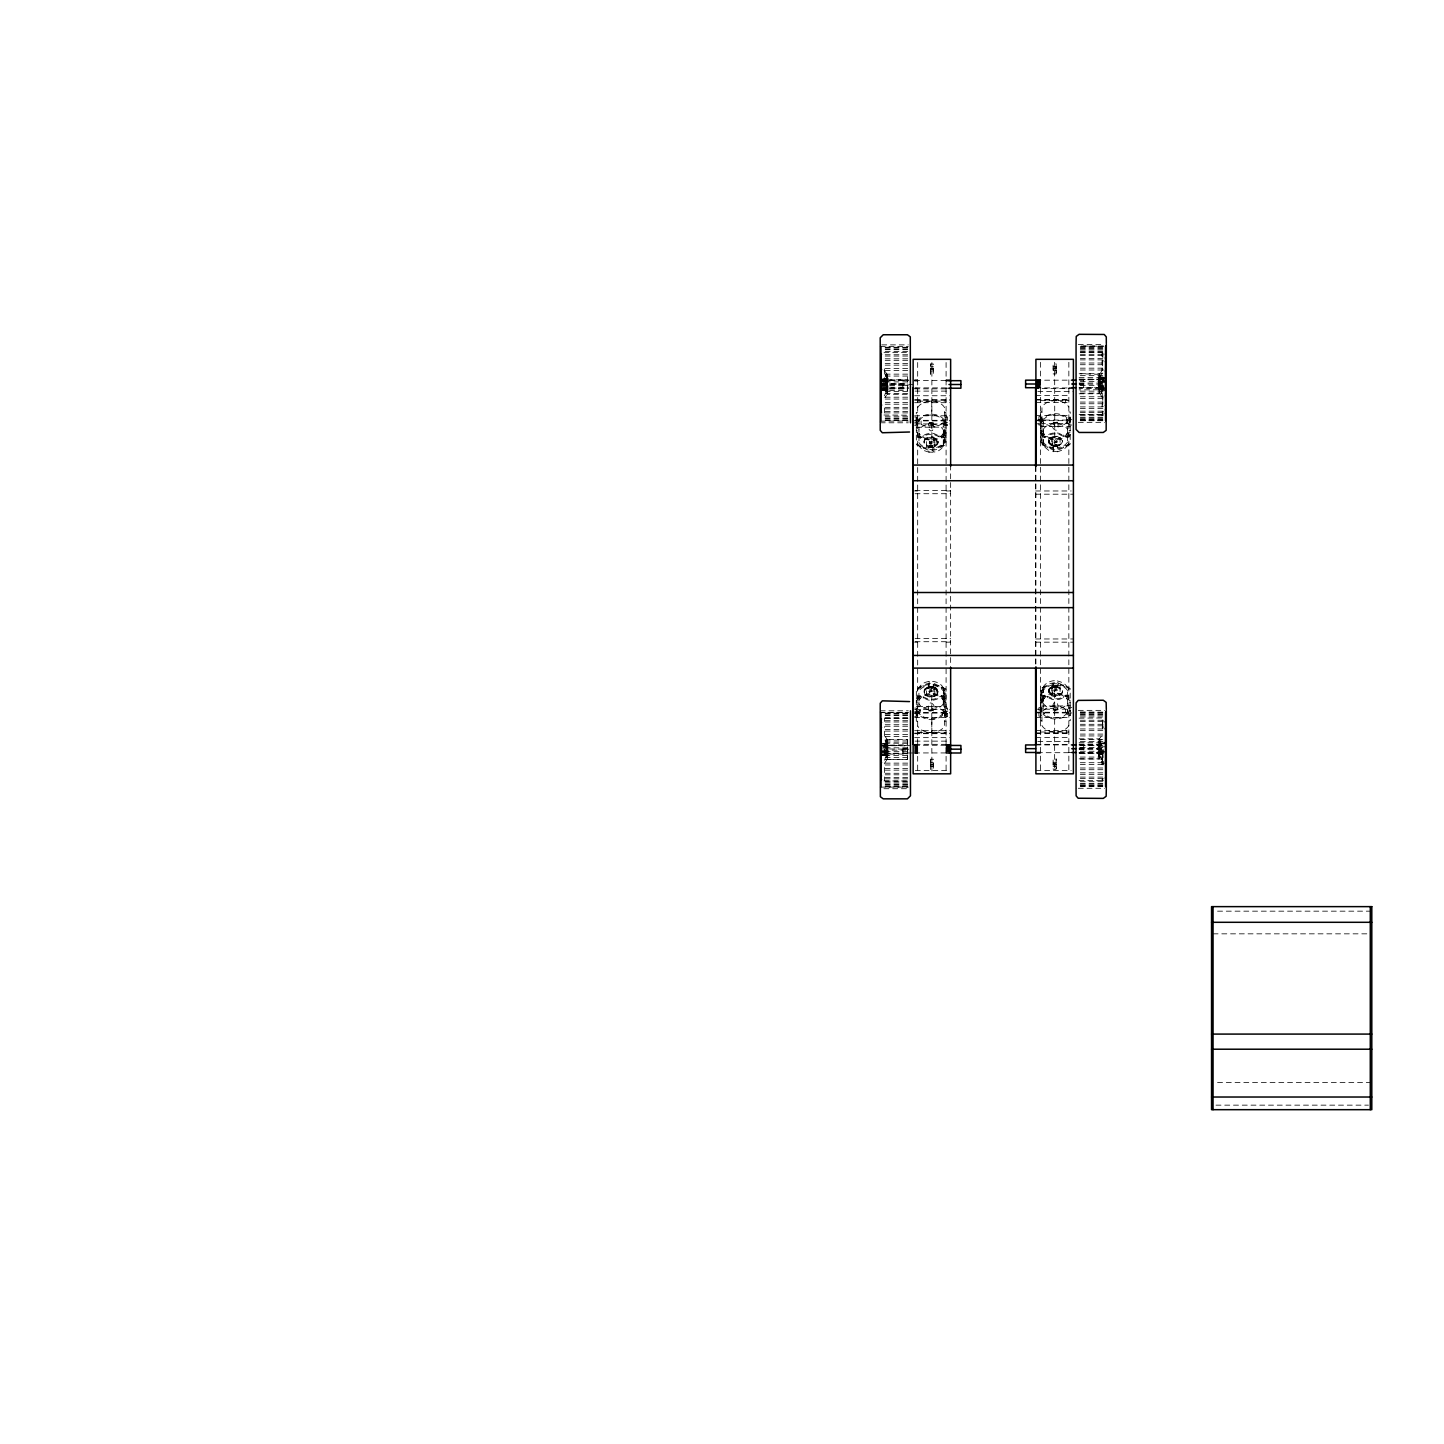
<?xml version="1.0" encoding="UTF-8"?>
<svg xmlns="http://www.w3.org/2000/svg" width="1444" height="1444" viewBox="0 0 1444 1444"><rect width="100%" height="100%" fill="white"/><g stroke="black" fill="none" stroke-linecap="round" stroke-linejoin="round"><path stroke-width="0.75" stroke-dasharray="5 3.75" d="M884.45 780.663L884.468 776.944M884.468 754.869L884.468 743.281M884.45 736.169L884.45 726.657M884.45 413.02L884.45 405.746M884.468 368.87L884.45 380.62L907.392 380.638M880.84 743.353L887.753 743.353L886.255 743.534L886.255 755.465L886.237 753.371M884.288 395.891C888.168 389.266 888.168 379.375 884.324 372.732M884.811 762.757L887.103 759.454L887.753 749.869M887.103 750.176L887.103 739.328L884.811 736.025M884.089 370.296L887.139 374.249L887.103 394.392L884.793 397.678M887.446 384.321L887.753 380.837M887.753 753.371L887.103 759.454L887.753 743.534M887.103 374.375L887.121 394.302L907.392 394.338L907.392 374.321M887.952 755.338L887.121 739.4L907.392 739.382L907.392 759.4L887.103 759.4L887.103 757.306M887.952 390.566L887.97 378.075M907.392 739.382L907.392 759.4M930.369 374.158L930.387 364.032L933.402 364.032L933.402 374.158L930.369 374.158L930.387 366.74L933.402 366.74M933.077 452.243L928.943 452.08L928.889 446.539A2.256 1.588 0 0 1 931.127 445.077A2.256 1.588 0 0 1 933.365 446.539C929.485 456.683 941.975 450.42 943.329 445.745L943.329 420.782L942.192 419.265M1043.2 687.416C1044.698 681.604 1061.123 676.225 1057.64 686.622A2.256 1.588 0 0 1 1055.402 688.084A2.256 1.588 0 0 1 1053.163 686.622L1053.217 681.063M1056.16 763.714L1056.16 759.002L1053.127 759.002L1053.127 769.129C1058.073 771.872 1057.73 761.187 1053.127 763.714M1098.577 389.7L1098.848 375.639L1102.494 369.736M1079.137 738.823L1099.426 738.823C1098.198 746.386 1095.942 756.999 1102.44 762.847M1102.494 397.786L1098.848 391.884L1098.577 377.516M1098.794 383.761L1100.292 383.761L1100.292 386.559L1098.794 386.559L1098.776 382.786L1098.776 380.963L1100.274 380.963M1079.137 393.779L1099.426 393.779L1099.426 390.277M1105.689 379.104L1099.426 379.104L1099.426 373.689M1105.689 389.79C1092.404 398.345 1103.162 356.361 1098.776 383.274M1099.426 393.707L1099.426 382.967M1100.292 385.656L1100.292 389.844L1100.274 387.75M1098.776 384.736L1100.274 384.718L1100.418 375.927L1102.837 371.577M1102.783 761.024C1098.09 754.4 1097.963 743.227 1102.837 736.639M1103.252 406.612L1102.079 406.504L1102.765 396.36M1102.963 378.256L1101.952 383.761L1102.963 389.97M1102.963 357.516A9.873 9.458 0 0 0 1102.079 356.199L1102.079 352.444L1103.234 352.264M1102.332 779.85L1102.061 779.868A9.873 9.873 0 0 0 1102.963 778.442M1103.017 764.327L1102.061 764.273L1102.693 752.234A9.928 3.267 0 0 0 1102.963 752.071M1102.963 728.534A9.928 8.159 0 0 0 1102.693 728.137L1102.079 720.141L1103.252 720.267M1102.53 727.812L1103.252 726.693M1102.693 405.981L1102.079 406.504M1102.693 727.596L1102.53 722.74L1102.44 727.812M886.255 755.537L884.288 760.97M907.392 743.281L887.952 743.155M907.392 753.172L880.84 753.371M907.392 755.501L880.84 755.501L887.103 755.501L887.121 752.468L887.103 743.606L880.84 743.606M887.103 757.017L887.103 743.281M928.889 710.971C925.315 693.138 942.914 710.484 928.889 710.971A2.256 1.588 0 0 1 931.127 709.509A2.256 1.588 0 0 1 933.365 710.971M930.387 366.776L930.387 364.032M933.402 766.638L930.387 766.638L930.369 759.219L933.402 759.219L933.402 769.273L930.369 769.273L930.387 764.833M1056.142 368.31L1056.16 363.87L1053.127 363.87L1053.127 373.924L1056.16 373.924L1056.142 366.505L1053.127 366.505M1056.142 769.129L1056.16 759.002M1057.64 422.19C1061.178 440.167 1043.669 422.298 1057.64 422.19A2.256 1.588 0 0 1 1055.402 423.652A2.256 1.588 0 0 1 1053.163 422.19M1079.137 377.642L1099.426 377.642L1099.426 388.003M1099.426 377.732L1105.689 377.642C1094.931 374.971 1102.494 378.996 1100.274 388.111L1098.794 388.111L1098.776 389.609L1100.292 389.609M1055.726 422.514L1055.402 423.272M887.103 394.212L887.103 378.129M1098.559 755.068C1102.53 755.32 1094.047 737.108 1105.689 742.812M887.103 743.479L887.103 739.418M1099.083 392.876L1099.426 387.75L1105.689 387.75M880.84 379.646L887.446 380.187L887.103 375.043M887.103 757.486L887.103 755.898M1099.426 738.895L1098.794 743.046L1100.292 742.974M1079.137 758.84L1099.426 758.84L1099.426 753.082M917.536 690.178L918.131 688.571L925.351 685.268A11.985 8.483 0 0 1 934.232 684.51L944.647 689.329L944.575 726.079A14.512 10.27 0 0 1 933.979 732.288L931.127 732.487A14.512 10.27 0 0 1 917.68 726.079M917.536 698.734L918.131 697.127L920.424 696.513L927.969 699.961A11.985 8.483 0 0 0 936.849 699.221L941.759 696.513L944.051 697.127L944.665 698.734M930.802 710.917L929.539 710.069L931.994 709.546L932.589 711.044M944.665 434.897L944.051 436.503L941.759 437.117L934.232 433.669A11.985 8.483 0 0 0 925.351 434.445L920.424 437.117L918.131 436.503L917.536 434.897M1041.864 698.246L1042.478 696.64L1044.77 696.044L1052.297 699.492A11.985 8.483 0 0 0 1061.178 698.734L1066.105 696.044L1068.398 696.64L1068.993 698.246M1068.993 442.965L1068.398 444.572L1061.178 447.893A11.985 8.483 0 0 1 1052.297 448.633L1041.882 443.813L1041.954 407.082A14.512 10.27 0 0 1 1052.55 400.872L1055.402 400.656A14.512 10.27 0 0 1 1068.849 407.082M1068.993 434.409L1068.398 436.016L1066.105 436.63L1058.56 433.182A11.985 8.483 0 0 0 1049.698 433.958L1044.77 436.63L1042.478 436.016L1041.864 434.409M887.103 385.115L887.103 383.526M1099.426 749.616L1099.426 748.046M880.84 745.411L907.392 744.725M887.103 377.805L887.103 376.685M887.103 391.956L887.103 390.837M887.103 742.884L887.103 739.869L887.446 740.718M1099.426 741.205L1099.426 742.324M1099.426 756.457L1099.426 755.356M887.103 380.079L907.392 379.664M887.103 745.14L880.84 744.725M1099.426 377.57L1098.794 379.772M1099.426 374.321L1079.137 373.743M887.103 390.512L886.237 390.169M1102.747 400.421L1102.837 397.623M1102.584 758.389L1102.079 763.659L1103.234 763.714M1102.747 404.302L1102.837 401.721M887.103 741.476L887.446 740.285M916.29 698.734L917.193 696.459L920.424 695.575L927.969 699.022A11.985 8.483 0 0 0 936.849 698.282L941.759 695.575L945.008 696.459L945.91 698.734M945.91 434.897L945.008 437.171L941.759 438.055L934.232 434.608A11.985 8.483 0 0 0 925.351 435.348L920.424 438.055L917.193 437.171L916.29 434.897M1040.619 698.246L1041.521 695.99L1044.77 695.087L1052.297 698.535A11.985 8.483 0 0 0 1061.178 697.795L1066.105 695.087L1069.336 695.99L1070.239 698.246M1070.239 434.409L1069.336 436.684L1066.105 437.586L1058.56 434.121A11.985 8.483 0 0 0 1049.68 434.879L1044.77 437.586L1041.521 436.684L1040.619 434.409M1099.426 391.667L1099.426 392.858M1102.747 726.115L1102.837 724.13M884.576 749.003L884.558 750.176L907.392 750.104M1102.747 723.137L1102.837 721.621M1099.426 758.353L1099.426 738.768L1102.512 734.816M943.293 446.07L943.726 432.947M918.926 700.557L920.063 698.661M1066.466 434.482L1067.603 432.604M1042.803 700.43L1044.337 698.174M918.926 442.532A13.213 9.35 0 0 0 928.059 448.019L933.365 446.539M1067.603 690.611A13.213 9.35 0 0 0 1058.47 685.142L1057.604 685.232A2.274 1.606 0 0 1 1053.217 685.286L1052.333 685.142A13.213 9.35 0 0 0 1043.2 690.611L1042.803 690.629M929.322 441.792L931.849 441.052L932.084 444.391L929.322 443.868L929.322 441.792L932.282 443.868M929.322 443.868L932.282 441.792M933.311 424.554L934.196 424.392A13.213 9.35 0 0 1 943.329 429.879M929.322 690.268C931.795 686.207 934.304 694.582 930.062 693.228C926.579 688.174 931.741 694.402 932.282 690.268M929.322 692.326C935.315 689.618 926.272 689.654 932.282 692.326M933.311 685.774L934.196 685.611A13.213 9.35 0 0 1 943.329 691.098L943.726 691.026M1042.803 441.738L1043.2 441.918A13.213 9.35 0 0 0 1052.333 447.532L1053.217 447.369M1054.246 440.817C1056.196 437.135 1059.409 443.741 1055.726 443.94C1052.08 442.676 1055.221 439.662 1057.207 442.893M1054.246 442.893C1059.643 438.976 1052.261 446.052 1057.207 440.817M1054.246 689.293C1057.008 685.088 1059.048 694.239 1054.68 692.091C1051.737 686.658 1056.809 693.788 1057.207 689.293M1054.246 691.351C1059.788 688.626 1051.701 688.734 1057.207 691.351M1043.2 703.282A13.213 9.35 0 0 0 1052.333 708.769L1053.217 708.607M1099.426 375.657L1098.794 380.151L1105.689 380.295M928.889 448.127L928.997 447.748A2.274 1.606 0 0 1 933.311 447.857L934.196 448.019A13.213 9.35 0 0 0 943.329 442.532L943.726 442.514M1057.64 685.016L1054.373 686.514M886.255 378.238L887.771 378.166L886.255 378.472M1103.234 389.934L1102.061 389.934L1102.999 378.292M1102.963 778.605A9.891 9.891 0 0 1 1102.079 779.995L1102.999 780.41M1102.53 780.229L1102.837 779.164M1102.963 752.793A9.909 3.285 0 0 1 1102.404 753.1L1102.999 760.031M1102.999 380.602L1101.952 384.158L1102.999 385.007M1102.999 761.367L1102.999 764.201M944.827 434.355L943.329 435.131M1041.702 690.25L1043.2 689.474M1041.702 698.806L1043.2 698.012M929.142 452.243L922.933 450.203L918.98 446.07L918.926 420.782L920.063 419.265M942.192 434.969L943.726 433.417M1057.369 451.755L1048.976 450.6L1043.362 445.907L1043.2 420.294L1044.337 418.778M942.192 714.365L943.329 712.849L943.329 687.885C938.961 679.149 923.294 679.185 918.926 687.885L918.926 712.849L920.063 714.365M1066.466 713.896L1067.603 712.361L1067.567 687.073L1063.596 682.958L1057.387 680.9M1103.234 415.312L1102.079 415.132L1102.693 410.836A9.928 9.512 0 0 0 1102.963 410.367M1102.079 415.132L1102.693 414.284A9.928 9.368 0 0 0 1102.963 413.832M924.99 688.95C928.293 685.431 935.369 685.575 937.842 689.997A6.624 4.693 0 0 1 937.21 693.643C933.889 697.181 926.813 697.019 924.359 692.597A6.624 4.693 0 0 1 924.99 688.95M924.99 689.889C928.293 686.369 935.369 686.514 937.842 690.936A6.624 4.693 0 0 1 937.21 694.6C933.889 698.12 926.813 697.957 924.359 693.553M932.716 423.254L930.261 424.085L929.665 422.587M932.156 446.846L931.994 445.438L929.539 445.943L931.326 446.846L928.889 446.539M929.539 446.268L932.589 446.16M1053.939 422.875L1056.99 422.767M1056.864 446.232L1056.268 444.951L1053.813 446.214M1053.813 445.799L1056.864 445.673M929.665 687.47L932.716 687.362M929.665 686.929L932.084 688.192L932.084 686.803M929.539 710.376L932.589 710.267M1056.99 686.55L1054.535 687.705L1056.99 686.875M1056.864 709.78L1053.813 709.582C1057.983 715.502 1060.383 700.52 1054.264 702.452C1051.124 705.629 1054.373 712.054 1055.6 710.43M1102.999 354.628L1102.061 356.199M917.68 407.551A14.512 10.27 0 0 1 931.127 401.143L933.979 401.342A14.512 10.27 0 0 1 944.575 407.551L944.647 444.301L936.849 448.38A11.985 8.483 0 0 1 927.969 449.12L918.131 445.059L917.536 443.452M944.665 412.442L945.91 412.442L945.856 444.662L936.849 449.319A11.985 8.483 0 0 1 927.969 450.059L916.344 444.662L916.29 412.442L917.536 412.442M1041.864 411.955L1040.619 411.955L1040.691 444.174L1052.297 449.571A11.985 8.483 0 0 0 1061.178 448.831L1070.184 444.174L1070.239 411.955L1068.993 411.955M917.536 721.188L916.29 721.188L916.344 688.968L925.351 684.312A11.985 8.483 0 0 1 934.232 683.608L945.856 688.968L945.91 721.188L944.665 721.188M1041.864 720.7L1040.619 720.7L1040.691 688.499L1049.698 683.842A11.985 8.483 0 0 1 1058.56 683.12L1070.184 688.499L1070.239 720.7L1068.993 720.7M1068.849 725.592A14.512 10.27 0 0 1 1055.402 732L1052.55 731.801A14.512 10.27 0 0 1 1041.954 725.592L1041.882 688.842L1049.698 684.781A11.985 8.483 0 0 1 1058.56 684.041L1068.398 688.102L1068.993 689.709M1102.963 353.744A9.909 9.35 0 0 0 1102.404 352.859L1102.999 354.069M926.452 439.788L931.109 438.597A6.462 4.567 0 0 1 937.246 442.785A6.462 4.567 0 0 1 932.174 447.622L926.452 446.503L926.452 438.416L931.109 437.225A6.462 4.567 0 0 1 937.246 441.413A6.462 4.567 0 0 1 932.174 446.268L926.452 445.131M1060.076 444.192L1055.42 445.384A6.462 4.567 0 0 1 1049.283 441.196A6.462 4.567 0 0 1 1054.355 436.359L1060.076 437.496L1060.076 445.564L1053.705 446.521L1048.687 443.164A6.624 4.693 0 0 1 1049.319 439.499C1052.64 435.98 1059.716 436.142 1062.17 440.546A6.624 4.693 0 0 1 1061.539 444.21L1055.528 446.665A6.462 4.567 0 0 1 1049.283 442.568A6.462 4.567 0 0 1 1054.355 437.731L1060.076 438.85M926.452 688.95L931.109 687.759A6.462 4.567 0 0 1 937.246 691.947A6.462 4.567 0 0 1 932.174 696.802L926.452 695.665L926.452 687.579L931.109 686.405A6.462 4.567 0 0 1 937.246 690.575A6.462 4.567 0 0 1 932.174 695.43L926.452 694.293M1060.076 693.373L1055.42 694.546A6.462 4.567 0 0 1 1049.283 690.376A6.462 4.567 0 0 1 1054.355 685.521L1060.076 686.658L1060.076 694.744L1055.42 695.918A6.462 4.567 0 0 1 1049.283 691.748A6.462 4.567 0 0 1 1054.355 686.893L1060.076 688.03M1102.133 753.226L1103.234 753.317M929.232 681.387L928.889 687.109A2.256 1.588 0 0 0 931.127 688.571A2.256 1.588 0 0 0 933.365 687.109L933.239 681.442M930.929 422.713C932.355 421.07 935.08 427.027 932.535 430.474C927.896 433.489 926.633 420.926 931.127 422.532L931.127 423.76M1102.151 779.85L1103.108 780.699M1055.726 686.333L1057.64 686.622M933.365 424.265A2.256 1.588 0 0 1 931.127 425.745A2.256 1.588 0 0 1 928.889 424.265L928.059 424.392A13.213 9.35 0 0 0 918.926 429.879M1066.466 418.778L1067.603 420.294L1067.441 445.907L1063.596 449.716L1057.405 451.773L1057.64 446.052L1053.813 446.106M1053.434 451.755L1053.163 446.052L1055.402 446.196A2.256 1.588 0 0 1 1057.64 447.658L1058.47 447.532A13.213 9.35 0 0 0 1067.603 442.063M931.127 688.192L931.127 686.965A2.256 1.588 0 0 1 928.889 685.503L928.059 685.611A13.213 9.35 0 0 0 918.926 691.098M928.889 687.109L931.452 686.803M1053.163 686.622L1055.402 686.315M1053.163 708.878A2.256 1.588 0 0 1 1055.402 707.416A2.256 1.588 0 0 1 1057.64 708.878L1058.47 708.769A13.213 9.35 0 0 0 1067.603 703.282M1102.079 727.397L1103.252 727.234M1103.252 360.44L1102.079 360.549L1102.079 369.881L1103.252 369.754M929.665 686.839L933.365 687.109M1102.765 352.192L1079.101 352.21M907.897 718.552L883.999 718.589M1102.999 356.325L1102.53 352.517M1102.079 720.412L1102.999 721.025M1056.43 446.16L1055.077 446.358M887.753 378.527L880.84 378.545M1098.776 389.555L1100.292 389.302L1098.776 389.248M887.753 743.606L886.255 743.859L887.753 743.913M1098.776 388.815L1105.689 388.815M1098.794 387.245L1105.689 387.227M880.84 745.916L887.753 745.916M1098.776 752.306L1099.407 748.84M887.753 382.263L880.84 382.263M1098.776 386.396L1105.689 386.396M887.753 746.747L880.84 746.747M887.753 747.342L880.84 747.342M886.255 378.833L887.753 378.833L880.84 378.779M886.255 379.339L887.753 379.339L880.84 379.267M886.255 379.971L887.753 379.971M1100.292 387.371L1098.776 387.371L1099.426 390.873M1099.426 387.75L1079.137 387.75M1100.274 388.743L1079.137 388.418M887.753 743.317L886.255 743.245L884.288 737.812M886.255 744.418L887.753 744.418L880.84 744.328M887.103 745.411L912.807 745.447M886.237 745.772L887.753 745.772M1098.776 753.19L1100.274 753.19M1100.274 753.804L1098.776 753.804L1105.689 753.894M1100.274 754.309L1098.776 754.309L1105.689 754.364M1100.274 754.689L1098.776 754.689L1105.689 754.616M1078.289 344.43L1102.584 344.43M881.724 344.881L908.294 344.881M880.208 346.488L908.348 346.65M1080.293 346.813L1103.451 346.813M885.19 347.264L908.348 347.264M1080.293 347.282L1103.451 347.282M885.19 347.715L908.348 347.715M1080.293 348.473L1103.451 348.473M885.19 348.925L908.348 348.925M1080.293 349.249L1103.451 349.249M885.19 349.683L908.348 349.683M1080.293 351L1103.451 351M885.19 351.452L908.348 351.452M1080.293 352.047L1103.451 352.047M883.999 352.661L908.348 352.48M1080.293 354.322L1103.451 354.322M885.19 354.755L908.348 354.755M1080.293 355.621L1103.451 355.621M885.19 356.054L908.348 356.054M1080.293 358.365L1103.451 358.365M885.19 358.798L908.348 358.798M1080.293 359.881L1103.451 359.881M885.19 360.314L908.348 360.314M1080.293 363.004L1103.451 363.004M885.19 363.455L908.348 363.455M1080.293 364.718L1103.451 364.718M885.19 365.151L908.348 365.151M1053.127 368.021L1056.142 368.021M930.369 368.166L933.402 368.166M1080.293 368.166L1103.451 368.166M885.19 368.599L908.348 368.599M1053.127 368.581L1056.16 368.581L1056.16 363.87M930.369 368.816L933.402 368.816M1053.127 369.213L1056.142 369.213L1056.16 373.924L1056.142 370.585M930.369 369.447L933.402 369.447M1080.293 370.007L1103.451 370.007M885.19 370.458L908.348 370.458M1053.127 370.657L1056.142 370.657M930.387 370.873L933.402 370.873M1080.293 373.689L1103.451 373.689M885.19 374.14L908.348 374.14M1080.293 375.639L1103.451 375.639M885.19 376.072L908.348 376.072M1105.689 377.985L1098.776 378.22M1105.689 378.31L1098.776 378.274M1105.689 378.707L1098.776 378.707M1079.137 379.104L1099.426 379.104M1035.908 379.537L1040.438 379.537M1080.293 379.465L1103.451 379.465M880.966 379.898L908.348 379.898M914.648 379.79L917.68 379.79M946.091 379.79L950.639 379.79M1079.137 379.772L1105.689 379.772M880.84 380.332L907.392 380.332M1035.908 380.205L1071.737 380.151M1079.697 380.169L1083.668 380.169L1083.668 387.714M914.648 380.476L946.091 380.458M880.84 380.837L887.753 380.693M908.836 380.675L902.861 380.675L902.861 388.219M914.792 380.656L917.68 380.656M946.091 380.656L948.961 380.656M1035.908 380.783L1040.438 380.783M914.648 380.999L917.68 380.999M946.091 380.999L950.639 380.999M1105.689 381.126L1098.794 381.126M880.84 381.541L887.753 381.523M1035.908 381.415L1040.438 381.415M1080.293 381.451L1103.451 381.451M1105.689 381.721L1098.776 381.703L1100.292 381.866M885.19 381.902L908.348 381.902M1035.908 382.1L1040.438 382.1M886.255 382.425L887.753 382.425M1105.689 382.642L1098.794 382.804L1100.274 382.804M1035.908 382.822L1040.438 382.822M1079.137 383.039L1102.007 383.039M880.84 383.202L887.103 383.202M882.446 383.599L907.392 383.617M1035.908 383.581L1040.438 383.581M880.84 383.833L907.392 383.833M1079.697 383.887L1083.668 383.887M1079.137 383.996L1105.689 384.248M882.446 384.555L912.807 384.393M1035.908 384.339L1040.438 384.339M880.84 384.808L907.392 384.808M1079.444 384.844L1083.668 384.844M1035.908 385.097L1040.438 385.097M880.84 385.44L887.103 385.44M902.861 385.349L907.085 385.349M1080.293 385.331L1103.451 385.331M880.966 385.765L908.348 385.765M1035.908 385.855L1040.438 385.855M1098.776 385.656L1105.689 385.801M880.84 386.36L887.753 386.36L886.255 386.216M1035.908 386.577L1040.438 386.577M886.255 386.956L887.753 386.956M1035.908 387.263L1040.438 387.263M1079.137 387.443L1104.1 387.533M880.84 387.786L908.348 387.75M1037.568 387.714L1040.438 387.714M1068.849 387.714L1071.737 387.714M882.428 388.093L907.392 388.093M915.063 387.894L950.639 387.894M1035.908 387.894L1068.849 387.967M880.84 388.31L908.836 388.219M914.648 388.201L917.68 388.219M946.091 388.201L950.639 388.201M1073.397 388.364L1035.908 388.472L1040.438 388.598M1105.689 388.418L1099.426 388.418L1099.426 389.79L1079.137 389.88M880.84 388.977L907.392 388.996M914.648 388.851L950.639 388.851M880.84 389.375L887.753 389.375M1105.689 389.537L1099.426 389.537L1099.426 391.396M880.84 389.862L887.753 389.862L886.237 389.808M880.84 390.097L887.103 390.097M880.84 390.44L907.392 390.44M915.063 391.107L948.401 391.107M1080.293 391.143L1103.451 391.143M885.19 391.595L908.348 391.595M1037.821 391.559L1073.397 391.559M1080.293 393.093L1103.451 393.093M885.19 393.526L908.348 393.526M1035.908 395.512L1068.849 395.512M914.648 395.746L950.639 395.746M1080.293 396.775L1103.451 396.775M885.19 397.208L908.348 397.208M1080.293 398.616L1103.451 398.616M885.19 399.049L908.348 399.049M1035.908 399.465L1068.849 399.428M914.648 399.681L950.639 399.681M1035.908 400.024L1068.849 400.024M914.648 400.259L950.639 400.259M1040.438 400.656L1068.849 400.656M917.68 401.143L946.091 401.143M1080.293 402.064L1103.451 402.064M885.19 402.515L908.348 402.515M1035.908 402.479L1068.849 402.461M914.648 402.695L950.639 402.695M1080.293 403.76L1103.451 403.76M885.19 404.212L908.348 404.212M1080.293 406.901L1103.451 406.901M885.19 407.352L908.348 407.352M1080.293 408.417L1103.451 408.417M885.19 408.869L908.348 408.869M1080.293 411.161L1103.451 411.161M885.19 411.612L908.348 411.612M1080.293 412.461L1103.451 412.461M885.19 412.894L908.348 412.894M1079.101 414.554L1102.999 414.608M1080.293 414.735L1103.451 414.735M883.999 415.006L908.348 415.186M1035.908 415.547L1068.849 415.529M914.648 415.782L950.639 415.782M1080.293 415.782L1103.451 415.782M885.19 416.215L908.348 416.215M1040.438 416.486L1038.922 416.486L1038.922 425.041L1041.954 425.041M914.648 416.973L916.164 416.973L916.164 424.464L917.68 424.464M946.091 416.973L947.607 416.973L947.607 425.529L944.575 425.529M1040.619 417.262L1041.864 417.262M1068.993 417.262L1070.239 417.262M1080.293 417.533L1103.451 417.533M916.29 417.749L917.536 417.749M944.665 417.749L945.91 417.749M885.19 417.984L908.348 417.984M1080.293 418.309L1103.451 418.309M885.19 418.742L908.348 418.742M1040.438 418.634L1041.954 418.634M1068.849 418.634L1070.365 418.634M916.164 419.103L917.68 419.103M944.575 419.103L946.091 419.103M1038.922 419.699L1041.954 419.699M1068.849 419.699L1071.881 419.699M1080.293 419.5L1103.451 419.5M885.19 419.933L908.348 419.933M1035.908 420.06L1068.849 420.06A14.512 10.27 0 0 1 1055.402 426.594L1052.55 426.395A14.512 10.27 0 0 1 1041.954 420.186A14.512 10.27 0 0 1 1052.55 413.887L1055.402 413.688A14.512 10.27 0 0 1 1068.849 420.096M1080.293 419.969L1103.451 419.969M914.648 420.312L950.639 420.312M1040.619 420.348L1041.864 420.348M1068.993 420.348L1070.239 420.348M885.19 420.403L908.348 420.403M1040.438 420.673L1068.849 420.673M1080.293 420.565L1105.562 420.565M914.648 420.908L950.639 420.908M1035.908 420.709L1040.438 420.709M1080.293 420.727L1105.562 420.727M880.208 421.161L908.348 421.016M1040.619 421.449L1041.864 421.449M1068.993 421.449L1070.239 421.449M1038.922 421.828L1040.438 421.828M916.29 421.937L917.536 421.937M944.665 421.937L945.91 421.937M1040.619 421.955L1041.864 421.955M1068.993 421.955L1070.239 421.955M914.648 422.316L917.536 422.424M944.665 422.424L947.607 422.316M1078.289 422.352L1104.804 422.352M1040.619 422.605L1041.864 422.605M1068.993 422.605L1070.239 422.605M880.208 422.785L908.294 422.785M916.29 423.092L917.536 423.092M944.665 423.092L945.91 423.092M1040.438 423.67L1068.849 423.67M914.648 423.922L950.639 423.922M1035.908 423.742L1041.954 423.976M1068.849 423.976L1070.365 423.976M916.29 424.211L917.536 424.211M944.665 424.211L945.91 424.211M944.575 424.464L946.091 424.464M1068.849 425.041L1071.881 425.041M914.648 425.529L917.68 425.529M1040.438 426.594L1068.849 426.594M1040.619 426.792L1041.864 426.792M1068.993 426.792L1070.239 426.792M916.29 427.28L946.091 427.081M1043.2 429.608L1043.2 433.742M943.726 430.258L943.329 434.5M1040.619 430.493L1041.864 430.493M1068.993 430.493L1070.239 430.493M916.29 430.98L917.536 430.98M944.665 430.98L945.91 430.98M1042.803 431.07L1041.593 431.449L1041.702 442.171M943.329 431.937L944.936 431.937L944.827 442.911L943.329 443.669M1040.619 432.099L1041.864 432.099M1068.993 432.099L1070.239 432.099M916.29 432.586L917.536 432.586M944.665 432.586L945.91 432.586M1043.2 432.785L1044.337 434.482M1043.2 434.662L1041.702 433.868M1051.701 439.337L1052.676 439.337M933.853 440.221L934.828 440.221M1041.593 440.005L1043.2 440.005M943.329 440.474L944.936 440.474M943.329 440.745L943.329 444.987M1043.2 440.528L1043.2 444.842M1051.701 443.759L1052.676 443.759M933.853 444.644L934.828 444.644M915.063 490.527L950.639 490.527M914.648 490.978L917.68 490.978M946.091 490.978L950.639 490.978M1035.601 490.978L1071.177 490.978M915.063 493.722L950.639 493.722M1035.601 494.191L1073.397 494.191M915.063 638.501L950.639 638.501M1035.601 638.97L1073.397 638.97M915.063 641.714L950.639 641.714M914.648 642.165L917.68 642.165M946.091 642.165L950.639 642.165M1035.601 642.165L1073.397 642.165M943.726 688.319L943.329 692.615M1051.701 688.499L1052.676 688.499M933.853 689.384L934.828 689.384M1041.702 690.485L1041.593 701.224L1043.2 701.188M1043.2 692.416L1042.803 688.174M1041.593 692.669L1043.2 692.669M943.329 693.156L944.936 693.156M1051.701 692.939L1052.676 692.939M933.853 693.806L934.828 693.806M943.329 698.499L944.827 699.275M1043.2 698.661L1042.803 702.777M943.329 699.419L943.329 703.535M1042.803 699.636L1043.2 699.636A13.213 9.35 0 0 1 1055.402 693.968A13.213 9.35 0 0 1 1067.603 699.708L1067.603 700.069M943.726 700.466L943.293 687.561M1040.619 700.575L1041.864 700.575M1068.993 700.575L1070.239 700.575M916.29 701.044L917.536 701.044M944.665 701.044L945.91 701.044M943.329 701.892L944.936 701.712L944.827 690.719L943.708 689.943M1040.619 702.163L1041.864 702.163M1068.993 702.163L1070.239 702.163M916.29 702.65L917.536 702.65M944.665 702.65L945.91 702.65M1040.438 706.08L1070.239 705.863M916.29 706.351L917.536 706.351M944.665 706.351L945.91 706.351M917.68 706.549L946.091 706.549M1041.954 707.632L1038.922 707.632L1038.922 716.188L1040.438 716.188M1068.849 707.632L1071.881 707.632M914.648 708.101L917.68 708.101M944.575 708.101L947.607 708.101L947.607 716.657L946.091 716.657M1040.438 708.697L1041.954 708.697M1068.849 708.697L1070.365 708.697M1040.619 708.95L1041.864 708.95M1068.993 708.95L1070.239 708.95M914.648 709.419L950.639 709.419M1035.908 709.221L1068.849 709.184M1040.619 710.069L1041.864 710.069M1068.993 710.069L1070.239 710.069M1078.289 710.358L1104.804 710.358M916.29 710.538L917.536 710.538M944.665 710.538L945.91 710.538M880.208 710.809L908.294 710.809M1038.922 710.827L1041.864 710.719M1068.993 710.719L1070.239 710.719M916.29 711.206L917.536 711.206M944.665 711.206L945.91 711.206M1040.619 711.206L1041.864 711.206M1068.993 711.206L1070.239 711.206M914.648 711.314L916.164 711.314M946.091 711.314L947.607 711.314M916.29 711.693L917.536 711.693M944.665 711.693L945.91 711.693M1080.293 711.982L1103.451 712.145M880.208 712.415L908.348 712.415L880.966 712.578M914.648 712.452L950.639 712.452M1035.908 712.235L1070.239 712.325M1080.293 712.74L1103.451 712.74M916.29 712.813L917.536 712.813M944.665 712.813L945.91 712.813M1035.908 712.849L1071.881 712.975M885.19 713.192L908.348 713.192M914.648 713.101L950.639 713.101M1080.293 713.21L1103.451 713.21M885.19 713.661L908.348 713.661M914.648 713.462L917.68 713.462M944.575 713.462L947.607 713.462M1040.438 714.04L1041.954 714.04M1068.849 714.04L1070.365 714.04M916.164 714.527L917.68 714.527M944.575 714.527L946.091 714.527M1080.293 714.401L1103.451 714.401M885.19 714.852L908.348 714.852M1080.293 715.177L1103.451 715.177M1040.619 715.412L1041.864 715.412M1068.993 715.412L1070.239 715.412M885.19 715.61L908.348 715.61M916.29 715.881L917.536 715.881M944.665 715.881L945.91 715.881M914.648 716.657L916.164 716.657L916.164 709.184M1080.293 716.928L1103.451 716.928M885.19 717.379L908.348 717.379M1035.908 717.379L1068.849 717.379M914.648 717.614L950.639 717.614M1079.101 718.155L1103.451 717.975M885.19 718.408L908.348 718.408M1080.293 720.249L1103.451 720.249M885.19 720.7L908.348 720.7M1080.293 721.549L1103.451 721.549M885.19 721.982L908.348 721.982M1080.293 724.292L1103.451 724.292M885.19 724.726L908.348 724.726M1080.293 725.809L1103.451 725.809M885.19 726.242L908.348 726.242M1080.293 728.949L1103.451 728.949M885.19 729.382L908.348 729.382M1035.908 730.447L1068.849 730.447M914.648 730.682L950.639 730.682M1080.293 730.646L1103.451 730.646M885.19 731.079L908.348 731.079M1040.438 732L1068.849 732M917.68 732.487L946.091 732.487M1035.908 732.884L1068.849 732.884M914.648 733.119L950.639 733.119M1035.908 733.48L1068.849 733.444M914.648 733.696L950.639 733.696M1080.293 734.093L1103.451 734.093M885.19 734.545L908.348 734.545M1080.293 735.935L1103.451 735.935M885.19 736.386L908.348 736.386M1035.908 737.397L1068.849 737.415M914.648 737.649L950.639 737.649M1080.293 739.635L1103.451 739.635M885.19 740.068L908.348 740.068M915.063 741.133L948.401 741.133M1037.821 741.584L1071.177 741.584M1080.293 741.566L1103.451 741.566M885.19 741.999L908.348 741.999M1079.137 742.721L1100.292 742.685L1098.577 742.595M1099.426 743.046L1105.689 743.046M1105.689 743.299L1098.794 743.299M1105.689 743.786L1098.794 743.768L1100.292 743.859M915.063 744.328L950.639 744.328M1035.908 744.292L1068.849 744.454M1079.137 744.165L1105.689 744.165M914.648 744.544L917.68 744.544M946.091 744.544L950.639 744.544M914.648 744.689L917.68 744.689M946.091 744.689L950.639 744.689M1035.908 744.942L1071.737 744.923M1079.137 744.851L1105.689 744.851M914.648 745.266L950.639 745.266M1079.137 745.05L1102.007 745.068M914.792 745.429L917.68 745.429M946.091 745.429L948.961 745.429M1080.293 745.393L1105.689 745.357M882.446 745.609L908.348 745.844M914.648 745.898L917.68 745.898M946.091 745.898L950.639 745.898M914.648 746.584L917.68 746.584M946.091 746.584L950.639 746.584M1105.689 746.783L1098.776 746.783L1100.292 746.927M914.648 747.306L917.68 747.306M946.091 747.306L950.639 747.306M886.255 747.487L887.753 747.487M1080.293 747.378L1105.689 747.721M885.19 747.83L908.348 747.83M1079.444 747.793L1083.668 747.793M914.648 748.046L917.68 748.046M946.091 748.046L950.639 748.046M1079.137 748.353L1105.689 748.353M902.861 748.317L907.085 748.317M1079.137 748.606L1104.1 748.606M914.648 748.804L917.68 748.804M946.091 748.804L950.639 748.804M1079.697 748.768L1083.668 748.66M1098.776 748.84L1100.274 748.84M880.84 748.913L908.836 749.165M902.861 749.274L908.836 749.274M1079.137 749.544L1105.689 749.31M914.648 749.58L917.68 749.58M946.091 749.58L950.639 749.58M1079.444 749.616L1083.668 749.616M1098.776 749.797L1105.689 749.959M914.648 750.32L917.68 750.32M946.091 750.32L950.639 750.32M880.84 750.501L887.753 750.501L886.255 750.357M1098.776 750.736L1105.689 750.88M914.648 751.042L917.68 751.042M946.091 751.042L950.639 751.042M1080.293 751.259L1103.451 751.259M880.84 751.44L887.753 751.44L886.237 751.295M1105.689 751.602L1098.776 751.476L1100.274 751.62M885.19 751.692L908.348 751.692M914.648 751.728L917.68 751.728M946.091 751.728L950.639 751.728M880.84 752.035L887.753 752.035M1035.908 752.143L1040.438 752.143M914.648 752.36L917.68 752.36M946.091 752.36L950.639 752.36M1037.568 752.486L1040.438 752.486M1068.849 752.486L1071.737 752.486M1079.137 752.504L1105.689 752.306M1037.406 752.685L1068.849 752.703M1079.137 752.811L1105.689 752.811M880.84 752.865L887.103 752.865M912.807 752.992L902.861 752.992L902.861 745.447M914.648 752.938L950.639 752.938M1098.776 752.45L1100.274 752.45M1035.908 753.371L1040.438 753.371M1080.293 753.245L1105.562 753.245M885.19 753.696L908.348 753.696M914.648 753.624L917.68 753.624M946.091 753.624L950.639 753.624M1079.137 753.497L1105.689 753.497M880.84 754.057L907.392 754.057M880.84 754.454L887.753 754.454M880.84 754.833L887.753 754.869L880.84 755.176M1080.293 757.071L1103.451 757.071M885.19 757.522L908.348 757.522M1080.293 759.021L1103.451 759.021M885.19 759.454L908.348 759.454M1053.127 762.27L1056.142 762.27M930.387 762.504L933.402 762.504M1080.293 762.703L1103.451 762.703M885.19 763.136L908.348 763.136M933.402 763.93L930.387 763.93L930.369 759.219L930.387 762.558M1053.127 764.345L1056.16 764.345M933.402 764.562L930.369 764.562L930.369 769.273M1080.293 764.544L1103.451 764.544M885.19 764.977L908.348 764.977M1053.127 764.977L1056.16 764.977M930.387 765.121L933.402 765.121M1053.127 766.421L1056.142 766.421M1080.293 767.991L1103.451 767.991M885.19 768.443L908.348 768.443M1080.293 769.706L1103.451 769.706M885.19 770.139L908.348 770.139M915.334 770.627L948.419 770.627M1035.908 770.627L1071.195 770.627M1080.293 772.829L1103.451 772.829M885.19 773.28L908.348 773.28M1080.293 774.345L1103.451 774.345M885.19 774.796L908.348 774.796M1080.293 777.089L1103.451 777.089M885.19 777.54L908.348 777.54M1080.293 778.388L1103.451 778.388M885.19 778.821L908.348 778.821M1079.101 780.5L1103.451 780.663M883.999 780.933L907.897 780.969M885.19 781.114L908.348 781.114M1080.293 781.709L1103.451 781.709M885.19 782.143L908.348 782.143M1080.293 783.46L1103.451 783.46M885.19 783.912L908.348 783.912M1080.293 784.236L1103.451 784.236M885.19 784.67L908.348 784.67M1080.293 785.428L1103.451 785.428M885.19 785.879L908.348 785.879M1080.293 785.897L1103.451 785.897M885.19 786.33L908.348 786.33M1080.293 786.655L1103.451 786.511M885.19 786.944L908.348 786.944M880.208 787.106L908.348 787.106M1078.289 788.28L1104.804 788.28M883.945 788.713L908.294 788.713M1217.545 911.164L1370.284 911.164M1213.05 933.835L1368.046 933.835M1217.545 1082.458L1370.284 1082.458M1215.992 1105.147L1368.461 1105.147M1098.776 377.913L1100.292 377.913M1098.776 379.411L1100.292 380.151M886.255 387.118L887.753 387.118M886.237 388.671L887.753 388.671M886.237 389.302L887.753 389.302M886.237 390.403L887.753 390.403L886.237 390.476M1098.794 743.353L1100.292 743.353M1098.794 744.472L1100.292 744.49M886.255 752.18L887.753 752.18M1100.274 754.905L1098.776 754.941L1099.426 742.794M886.255 755.248L887.952 755.627L887.753 753.75L886.237 753.75L886.255 745.05L887.753 745.032L887.952 743.443M931.127 445.438L930.802 446.864M1102.999 752.595L1102.999 764.941M1102.999 763.497L1102.53 763.479A9.928 2.834 0 0 0 1102.963 763.262M1102.079 752.541L1103.234 752.595M1102.999 413.58L1102.999 414.482M1056.99 422.262L1056.358 423.272M1102.999 411.143L1102.584 413.201M1102.079 396.974L1103.252 397.1M931.127 446.665L933.365 448.127M1102.079 411.702L1103.234 411.883M1042.821 443.2L1041.702 442.424M1099.426 386.848L1099.083 385.205L1099.426 387.191M1102.079 369.881L1102.693 370.422A9.928 6.029 0 0 1 1102.963 370.711M1102.44 360.838L1102.53 367.137L1102.693 361.072A9.928 5.65 0 0 1 1102.963 361.343M1102.837 395.945L1100.292 389.844L1098.577 389.934M887.121 744.851L887.103 741.566M918.926 433.074L920.063 434.969M1066.466 698.174L1067.603 699.708M1043.236 687.073L1043.2 712.361L1044.337 713.896M942.192 698.661L943.329 700.178A13.213 9.35 0 0 0 931.127 694.438A13.213 9.35 0 0 0 918.926 700.178M1099.426 755.952L1099.426 757.757M887.121 377.263L887.103 375.223M887.446 741.277L887.103 740.285M1053.163 685.016L1055.402 687.705M887.103 745.952L887.121 749.4M1098.559 383.761L1098.577 384.754M887.952 748.389L887.97 749.4M1099.407 383.761L1099.426 385.331M884.45 718.011L884.468 721.458M886.255 743.534L886.255 745.411M884.45 772.594L884.45 763.28M1083.668 744.942L1083.668 752.486M1068.849 362.282L1068.849 770.645M1066.286 420.673L1066.286 423.67M1066.105 436.63L1066.105 437.586M1066.105 445.185L1066.105 446.124M1066.105 686.532L1066.105 687.488M1066.105 695.087L1066.105 696.044M1066.286 730.447L1066.286 733.444M1065.437 399.428L1065.437 402.461M1065.437 709.184L1065.437 712.199M1063.271 435.023L1063.271 435.98M1063.307 446.792L1063.307 447.73M1063.271 684.943L1063.271 685.882M1063.307 696.694L1063.307 697.632M1062.441 440.853L1062.441 441.792M1062.441 690.755L1062.441 691.694M1056.864 709.473L1056.864 710.556M1055.402 444.951L1055.402 446.322A2.256 1.588 0 0 0 1053.163 447.658M1055.402 709.383L1055.402 710.628M1054.643 362.282L1054.77 439.572M1054.68 693.102L1054.643 770.645M1054.535 423.272L1053.939 422.117M1049.283 440.6L1049.283 441.972M1049.283 689.781L1049.283 691.134M1048.434 440.98L1048.434 441.918M1048.434 690.882L1048.434 691.82M1047.586 446.792L1047.586 447.73M1047.586 696.694L1047.586 697.632M1044.77 436.63L1044.77 437.586M1044.77 445.185L1044.77 446.124M1044.77 686.532L1044.77 687.488M1044.77 695.087L1044.77 696.044M1040.438 362.282L1040.438 770.645M1035.908 466.466L1035.908 668.103M1035.601 466.448L1035.601 666.713M950.639 465.058L950.639 666.677M946.091 362.516L946.091 770.879M941.759 437.117L941.759 438.055M941.759 445.673L941.759 446.611M941.759 687.019L941.759 687.958M941.759 695.575L941.759 696.513M938.943 435.51L938.943 436.449M938.943 685.413L938.943 686.369M938.095 441.341L938.095 442.279M938.095 691.243L938.095 692.181M937.246 442.008L937.246 443.38M937.246 691.171L937.246 692.542M932.716 422.605L932.716 423.561M931.885 362.516L931.849 440.041M931.885 770.861L931.759 693.589M931.759 401.197L931.759 414.211M931.849 719.419L931.849 732.433M931.127 709.87L931.127 711.098M924.088 441.449L924.088 442.387M924.088 691.351L924.088 692.308M923.221 435.51L923.221 436.449M923.257 447.279L923.257 448.218M923.221 685.413L923.221 686.369M923.257 697.181L923.257 698.12M921.091 420.944L921.091 423.976M921.091 730.7L921.091 733.714M920.243 399.699L920.243 402.714M920.424 437.117L920.424 438.055M920.424 445.673L920.424 446.611M920.424 687.019L920.424 687.958M920.424 695.575L920.424 696.513M920.243 709.473L920.243 712.488M917.68 362.516L917.68 770.879M887.952 744.978L887.753 748.407L886.255 748.425L887.753 749.4L887.952 753.804M1102.963 763.876A9.873 2.834 0 0 1 1102.079 764.273M1102.693 721.134A9.928 7.888 0 0 1 1102.963 721.513M1067.603 712.361A13.213 9.35 0 0 1 1055.402 718.101A13.213 9.35 0 0 1 1043.2 712.361M1041.954 699.474A14.512 10.27 0 0 1 1052.55 693.264L1055.402 693.066A14.512 10.27 0 0 1 1068.849 699.474M1053.163 710.484A2.256 1.588 0 0 1 1055.402 709.022A2.256 1.588 0 0 1 1057.64 710.484M1043.2 420.294A13.213 9.35 0 0 1 1055.402 414.572A13.213 9.35 0 0 1 1067.603 420.294M1067.603 432.965A13.213 9.35 0 0 1 1055.402 438.705A13.213 9.35 0 0 1 1043.2 432.965M1068.849 433.2A14.512 10.27 0 0 1 1055.402 439.608L1052.55 439.409A14.512 10.27 0 0 1 1041.954 433.2M1043.2 429.391A13.213 9.35 0 0 1 1052.333 423.904L1053.217 424.067A2.274 1.606 0 0 0 1057.604 424.013L1058.47 423.904A13.213 9.35 0 0 1 1067.603 429.391M1053.163 446.052A2.256 1.588 0 0 1 1055.402 444.59A2.256 1.588 0 0 1 1057.64 446.052M943.329 433.453A13.213 9.35 0 0 1 931.127 439.193A13.213 9.35 0 0 1 918.926 433.453M918.926 420.782A13.213 9.35 0 0 1 931.127 415.042A13.213 9.35 0 0 1 943.329 420.782M944.575 433.687A14.512 10.27 0 0 1 933.979 439.897L931.127 440.095A14.512 10.27 0 0 1 917.68 433.687M933.365 422.677A2.256 1.588 0 0 1 931.127 424.139A2.256 1.588 0 0 1 928.889 422.677M924.593 693.607A6.462 4.567 0 0 1 925.207 690.033M943.329 712.849A13.213 9.35 0 0 1 931.127 718.589A13.213 9.35 0 0 1 918.926 712.849M917.68 699.961A14.512 10.27 0 0 1 931.127 693.535L933.979 693.734A14.512 10.27 0 0 1 944.575 699.961M943.329 703.769A13.213 9.35 0 0 1 934.196 709.239L933.311 709.094A2.274 1.606 0 0 0 928.925 709.148L928.059 709.239A13.213 9.35 0 0 1 918.926 703.769M933.365 685.503A2.256 1.588 0 0 1 931.127 686.965M929.376 442.893C931.398 447.044 933.6 439.897 929.376 442.893M926.073 438.037L924.99 439.048A6.624 4.693 0 0 0 924.359 442.694C926.831 447.117 933.889 447.261 937.21 443.741A6.624 4.693 0 0 0 937.842 440.095L932.824 436.738L926.073 438.037M926.073 438.976L924.99 439.987A6.624 4.693 0 0 0 924.359 443.633C926.831 448.055 933.889 448.218 937.21 444.68A6.624 4.693 0 0 0 937.842 441.034L932.824 437.676L926.073 438.976M1050.42 437.55L1049.319 438.561A6.624 4.693 0 0 0 1048.687 442.207C1051.16 446.629 1058.235 446.792 1061.539 443.272A6.624 4.693 0 0 0 1062.188 439.608L1057.152 436.25L1050.42 437.55M1050.42 687.452L1049.319 688.463A6.624 4.693 0 0 0 1048.687 692.127C1051.16 696.531 1058.235 696.694 1061.539 693.174A6.624 4.693 0 0 0 1062.188 689.51L1057.152 686.153L1050.42 687.452M1050.42 688.409L1049.319 689.402A6.624 4.693 0 0 0 1048.687 693.066C1051.16 697.47 1058.235 697.632 1061.539 694.113A6.624 4.693 0 0 0 1062.188 690.449L1057.152 687.091L1050.42 688.409M933.979 426.882L931.127 427.081A14.512 10.27 0 0 1 917.68 420.673A14.512 10.27 0 0 1 931.127 414.157L933.979 414.356A14.512 10.27 0 0 1 944.575 420.583A14.512 10.27 0 0 1 933.979 426.882M1055.402 706.08L1052.55 706.278A14.512 10.27 0 0 0 1041.954 712.488A14.512 10.27 0 0 0 1052.55 718.787L1055.402 718.986A14.512 10.27 0 0 0 1068.849 712.578A14.512 10.27 0 0 0 1055.402 706.08M933.979 719.274L931.127 719.473A14.512 10.27 0 0 1 917.68 713.065A14.512 10.27 0 0 1 931.127 706.549L933.979 706.748A14.512 10.27 0 0 1 944.575 712.975A14.512 10.27 0 0 1 933.979 719.274M1103.451 346.055L1080.293 346.055L1103.451 346.217M1052.676 437.965L1051.701 437.965L1051.701 445.131L1052.676 445.131L1052.676 437.965M934.828 438.85L933.853 438.85L933.853 446.015L934.828 446.015L934.828 438.85M1052.676 687.145L1051.701 687.145L1051.701 694.311L1052.676 694.311L1052.676 687.145M934.828 688.012L933.853 688.012L933.853 695.178L934.828 695.178L934.828 688.012M1100.292 746.187L1098.776 746.187L1100.292 746.043"/><path stroke-width="1.5" d="M880.822 391.324L880.822 387.732M880.84 372.263L880.822 373.671L880.786 369.79A3.881 1.119 0 0 1 881.544 369.195M880.84 398.237L880.822 367.606M1105.707 382.425L1105.761 371.812A3.935 2.383 0 0 0 1105.382 370.946M1105.689 374.88L1105.761 355.459A3.899 3.682 0 0 0 1105.364 354.105M1105.707 383.49L1105.689 369.844M1105.707 368.942L1105.761 362.372A3.935 2.238 0 0 0 1105.364 361.56M1105.635 762.757L1105.689 734.906M1105.689 388.057L1105.689 383.761L1105.761 395.042A3.953 2.401 0 0 1 1105.382 395.909M1105.689 383.274L1105.689 379.465M880.822 393.418L880.822 391.396M880.822 391.577L880.822 389.772M880.84 372.083L880.822 373.075L880.894 370.386A3.935 1.119 0 0 1 881.544 369.808M880.822 764.742L880.822 763.605L880.768 770.789A3.935 2.238 0 0 0 881.544 771.962M880.84 758.966L880.786 777.702A3.899 3.682 0 0 0 881.544 779.652M880.822 751.837L880.768 761.331A3.935 2.383 0 0 0 881.544 762.594M880.84 741.097L880.84 743.353M1105.707 392.064L1105.689 387.75M1105.689 761.06L1105.707 759.869L1105.743 763.371A3.881 1.119 0 0 1 1105.364 763.768M1105.707 743.371L1105.707 739.725M880.804 396.54L880.822 393.887M880.822 394.429L880.822 391.902M880.822 756.512L880.84 753.371M1105.707 367.751L1105.689 375.584M1105.707 741.259L1105.707 738.732M1105.707 739.256L1105.725 736.62M880.822 401.27L880.822 399.537M880.822 395.349L880.768 410.475A3.953 3.141 0 0 0 881.544 412.136M1105.725 737.812L1105.761 722.686A3.953 3.141 0 0 0 1105.382 721.531M880.84 751.512L880.84 747.27M1105.689 381.649L1105.761 412.118A3.935 3.718 0 0 1 1105.364 413.489M1105.689 379.772L1105.689 375.097M909.576 432.009L882.302 432.749L880.244 430.348L880.208 423.76M1035.565 380.169L1025.619 380.169L1025.619 387.714L1035.565 387.714M1071.737 380.169L1075.708 380.169M948.961 380.675L960.91 380.675L960.91 388.219L948.961 388.219M1025.619 383.996L1035.565 383.996M1071.737 383.996L1075.708 383.996M948.961 384.501L960.91 384.501M1071.737 387.714L1075.708 387.714M913.131 465.058L1073.397 465.058M913.131 480.726L1073.397 480.726M913.131 592.509L1073.397 592.509M913.131 607.635L1073.397 607.635M913.131 655.45L1073.397 655.45M913.131 668.103L1073.397 668.103M1035.565 744.942L1025.619 744.942L1025.619 752.486L1035.565 752.486M1071.737 744.942L1075.708 744.942M948.961 745.447L960.91 745.447L960.91 752.992L948.961 752.992M1025.619 748.66L1035.565 748.66M1071.737 748.66L1075.708 748.66M948.961 749.165L960.91 749.165M1071.737 752.486L1075.708 752.486M1211.552 922.301L1371.8 922.301M1211.552 1034.084L1371.8 1034.084M1211.552 1049.21L1371.8 1049.21M1211.552 1097.025L1371.8 1097.025M909.576 701.585L882.302 700.845L880.244 703.246L880.208 709.816M880.804 383.978L880.822 388.255M1105.725 404.555L1105.689 392.84M1105.707 746.566L1105.761 752.198A3.899 1.3 0 0 1 1105.364 752.667M1105.707 765.212L1105.743 776.8A3.899 3.899 0 0 1 1105.364 778.226M880.822 386.577L880.786 380.963A3.899 1.3 0 0 1 881.544 380.259M880.822 367.931L880.786 356.361A3.899 3.899 0 0 1 881.544 354.285M880.822 746.602L880.768 738.101A3.953 2.401 0 0 1 881.544 736.855M1105.707 745.772L1105.707 747.162M1105.707 762.432L1105.707 766.457M880.822 366.686L880.822 368.798M880.822 738.371L880.822 735.122L880.84 763.316L880.84 759.237M880.822 746.891L880.822 749.4M1105.707 393.743L1105.761 404.681A3.953 2.238 0 0 1 1105.364 405.511M1105.707 744.418L1105.707 745.411M1105.707 744.887L1105.707 746.331M1105.689 761.205L1105.707 762.667M880.822 370.422L880.84 371.541M880.822 734.689L880.84 740.303M880.84 743.606L880.84 745.411M1370.284 906.633L1370.284 1109.678M1213.05 906.633L1213.05 1109.678M1106.321 343.455L1106.284 336.885L1104.227 334.466L1079.101 334.322L1076.231 336.416L1076.069 343.455M1106.321 344.43L1106.158 430.366L1103.288 432.46L1079.101 432.46L1076.069 429.428L1076.069 344.43M1106.321 709.383L1106.158 702.344L1103.288 700.25L1078.163 700.394L1076.123 702.813L1076.069 709.383M1106.321 710.358L1106.321 788.28M1106.321 789.254L1106.158 796.294L1103.288 798.388L1078.163 798.243L1076.123 795.843L1076.069 789.254M1105.562 346.055L1105.562 420.727M1105.562 711.982L1105.562 786.655M1076.069 710.358L1076.069 788.28M1035.908 466.466L1035.908 359.321L1073.397 359.321L1073.397 773.822L1035.908 773.822L1035.908 666.749M1035.601 388.364L1035.601 466.448M1035.601 667.958L1035.601 744.797M950.639 466.412L950.639 359.321L913.131 359.321L913.131 773.822L950.639 773.822L950.639 667.507M912.843 387.894L912.843 744.328M910.46 422.785L910.298 336.849L907.428 334.755L883.241 334.755L880.208 337.788L880.208 422.785M910.46 710.809L910.46 795.806L907.428 798.839L883.241 798.839L880.371 796.745L880.208 710.809M880.966 346.488L880.966 421.161M880.966 712.415L880.966 787.106M1105.743 751.476A3.935 1.3 0 0 1 1105.364 751.963M1105.364 728.841A3.935 3.231 0 0 1 1105.743 730.014M1105.364 728.281A3.953 3.249 0 0 1 1105.761 729.473M1105.382 721.801A3.935 3.123 0 0 1 1105.743 722.957M1105.743 762.757A3.935 1.119 0 0 1 1105.364 763.154M1105.364 357.877A3.881 3.718 0 0 1 1105.725 359.267M1105.743 408.634A3.935 3.772 0 0 1 1105.364 410.024M880.786 381.667A3.935 1.3 0 0 1 881.544 380.981M881.544 404.843A3.935 3.231 0 0 1 880.786 403.129M881.544 405.385A3.953 3.249 0 0 1 880.786 403.67M881.544 719.076A3.935 3.718 0 0 0 880.786 721.025L880.822 735.501L880.768 728.462A3.953 2.238 0 0 1 881.544 727.289M881.544 775.879A3.881 3.718 0 0 1 880.804 773.894M880.786 724.509A3.935 3.772 0 0 1 881.544 722.523M1371.8 906.633L1211.552 906.633L1211.552 1109.678L1371.8 1109.678L1371.8 906.633"/></g></svg>
